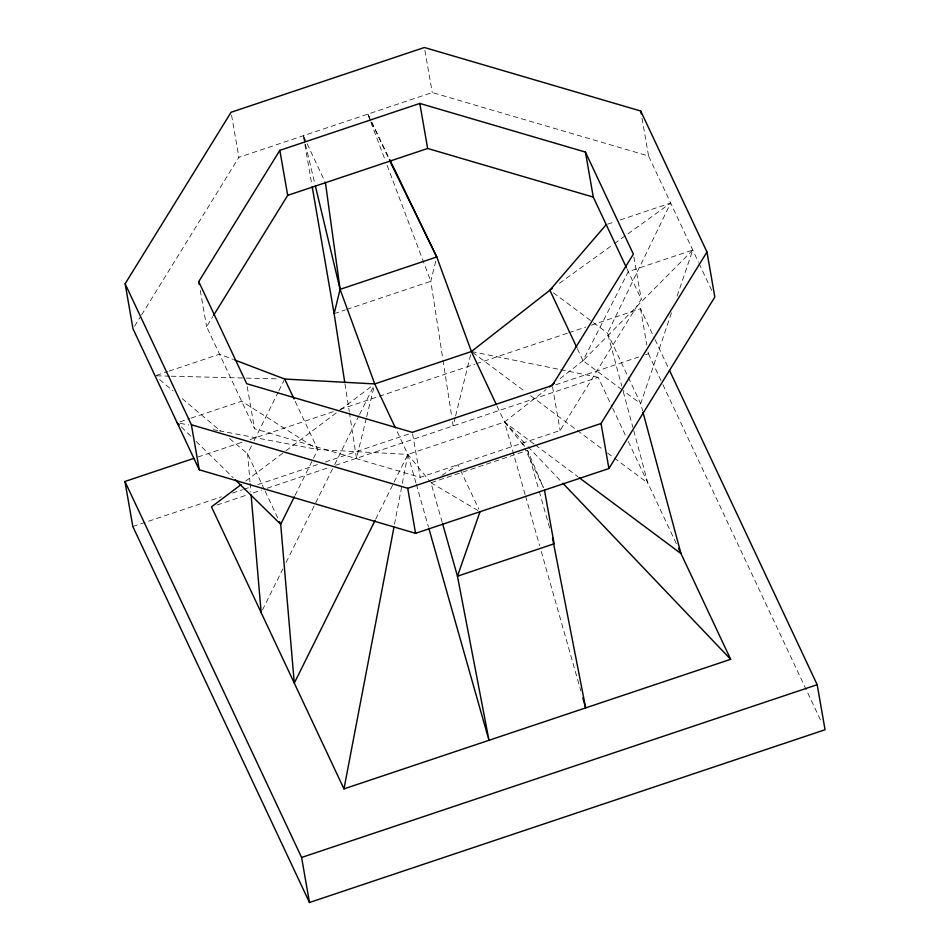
<?xml version="1.0" encoding="UTF-8"?>
<svg xmlns="http://www.w3.org/2000/svg" width="950" height="950" viewBox="0 0 950 950"><rect width="100%" height="100%" fill="white"/><g stroke="black" fill="none" stroke-linecap="round" stroke-linejoin="round"><path stroke-width="0.71" stroke-dasharray="4.75 3.56" d="M394.523 524.222L407.859 454.421L396.613 430.481M366.32 418.249L356.488 458.292L349.481 413.001M366.664 416.812L374.739 383.919M435.706 261.262L430.801 281.283L442.771 358.696M455.264 417.311L453.162 425.897L452.034 418.594M455.62 415.886L471.414 351.536L559.277 369.396M671.448 312.894L640.68 403.679L642.604 410.816M677.124 296.139L692.752 250.04L628.306 271.641L583.015 360.691L557.626 380.534M620.231 219.949L670.664 203.039L607.561 333.177L621.751 385.997M251.489 445.918L247.582 453.791L249.969 481.733M254.089 440.681L278.184 392.16M278.837 390.842L284.05 380.356M295.034 495.437L317.822 449.54L294.702 400.33M262.473 609.983L282.827 569.003M286.116 562.388L334.032 465.892M334.697 464.562L358.981 415.649M359.634 414.331L373.421 386.567M375.689 519.199L393.419 483.503M394.072 482.184L407.859 454.421L504.533 422.037L546.084 389.559M134.556 326.277L140.79 316.184M141.574 314.925L238.913 157.308L432.262 92.53L648.589 156.037L698.428 262.129M633.887 257.046L641.238 299.167L560.144 430.469L420.185 477.363L254.553 428.735L206.601 326.669L212.836 316.576M621.846 389.642L583.015 360.691L692.752 250.04M245.789 481.032L284.834 451.642M286.009 450.751L339.245 410.649M340.433 409.759L372.376 385.7M559.455 283.29L613.273 244.459M614.46 243.592L670.664 203.039M441.988 475.38L457.936 464.716L459.836 468.742M334.127 313.666L345.337 309.914M346.738 309.439L430.801 281.283L387.077 165.241M156.489 375.333L167.699 371.569M169.1 371.106L219.533 354.207L233.403 359.492M607.62 224.164L614.626 221.825M179.966 421.859L189.774 418.57M191.176 418.107L241.609 401.209L317.822 449.54L407.859 454.421L430.029 481.626M198.004 456.997L242.963 441.928M249.981 439.577L334.281 411.338M339.898 409.45L474.762 364.266M476.164 363.791L567.482 333.189M568.884 332.726L585.746 327.073M591.363 325.185L640.538 308.714L654.419 338.259M132.81 526.502L221.314 496.838M232.56 493.074L242.393 489.784M243.794 489.309L250.824 486.958M257.842 484.607L318.25 464.36M325.28 462.009L410.97 433.295M555.679 384.809L638.566 357.034M645.584 354.683L648.399 353.744L647.888 350.835M217.063 505.008L247.736 494.724M253.306 492.86L261.678 490.058M267.259 488.193L328.605 467.637M335.576 465.298L598.168 377.304L612.002 406.754M442.201 522.393L430.956 482.754L527.618 450.359L543.341 487.469L524.911 448.495M156.56 375.832L169.812 376.164M171.285 376.2L244.934 378.053M246.406 378.088L278.813 378.896M180.072 423.356L188.765 425.006M213.417 429.697L217.764 430.516M219.224 430.789L317.822 449.54M560.714 369.692L598.168 377.304M430.956 482.754L478.764 510.981M553.423 292.814L592.254 321.765M593.429 322.644L607.561 333.177L640.68 403.679L623.022 390.521M472.589 352.414L525.884 392.136M530.622 395.675L602.858 449.516M607.596 453.043L647.852 483.063L633.27 428.818M497.028 406.066L504.533 422.037L534.138 444.101M535.325 444.98L577.956 476.758M159.6 379.608L173.138 391.02M182.162 398.62L220.507 430.968M229.532 438.567L247.582 453.791L264.456 489.701M181.391 426.942L190.902 436.264M196.187 441.441L233.166 477.684M525.112 494.57L504.533 422.037L527.048 445.657M528.069 446.726L561.83 482.161M504.533 422.037L524.851 446.963M524.626 446.227L522.393 443.128L524.281 447.153M370.417 121.03L367.816 114.119L371.034 120.793M371.676 122.134L389.084 158.175M699.057 263.471L712.31 291.674M627.036 268.957L641.238 299.167M655.049 339.601L668.301 367.804M648.399 353.744L662.281 383.289M662.91 384.631L821.893 723.033M612.631 408.096L625.836 436.204M628.354 441.56L676.602 544.243M577.386 348.721L583.015 360.691M367.816 114.119L370.975 120.84M371.604 122.182L389.892 161.12M304.629 143.011L303.371 135.719L306.517 142.429M307.147 143.771L325.446 182.721M460.465 470.096L478.764 509.034M265.086 491.031L278.207 518.973M370.939 122.407L384.988 159.707M527.618 450.359L538.876 489.998M539.268 491.423L549.717 528.224M525.516 495.983L539.648 545.763M541.263 551.451L580.806 690.828M407.859 454.421L415.934 482.873M416.338 484.286L428.438 526.953M623.295 391.697L632.89 427.393M303.371 135.719L305.081 142.892M305.425 144.329L315.032 184.537M641.998 118.275L648.589 156.037M640.538 308.714L646.879 345.028M552.532 386.899L560.144 430.469M424.911 50.409L432.262 92.53M412.585 433.794L420.185 477.363M231.562 115.188L238.913 157.308M247.202 386.614L254.553 428.735M200.26 290.356L206.601 326.669M304.879 144.471L311.944 185.309M442.997 360.157L451.808 417.133M344.969 383.788L349.256 411.54M250.099 483.206L250.848 492.029"/><path stroke-width="1.43" d="M678.478 548.245L730.657 659.312L343.971 788.88L393.977 527.131M344.743 382.327L334.127 313.666L340.088 289.358L325.446 182.721M480.023 511.718L457.461 576.187L488.977 740.288L428.842 528.378M294.381 496.755L280.701 524.293L294.286 683.121L375.036 520.529M125.139 283.765L231.064 112.278L424.401 47.5L640.727 111.019L706.978 252.011L714.828 297.041L608.914 468.528L415.577 533.318L199.251 469.799L133 328.795L125.139 283.765L191.389 424.769L199.251 469.799M198.74 281.639L279.834 150.338L419.793 103.443L585.426 152.071L633.377 254.137L552.283 385.451L412.324 432.345L246.691 383.705L198.74 281.639L199.251 284.549M213.619 315.305L287.696 195.368L427.654 148.473L593.287 197.101L626.406 267.615M191.389 424.769L407.716 488.288L601.053 423.498L706.978 252.011M606.219 224.639L549.884 290.189L471.414 351.536L374.739 383.919L284.703 379.038L234.781 360.014M549.539 386.852L554.159 383.242M241.062 484.607L211.482 506.872L343.971 788.88M552.283 288.456L549.884 290.189L576.757 347.391M395.366 427.821L374.739 383.919L340.088 289.358L436.762 256.975L471.414 351.536L496.411 404.736M669.56 370.488L817.19 684.712L825.051 729.742L309.463 902.5L132.81 526.502L124.949 481.472L193.788 458.399M309.463 902.5L301.601 857.47L817.19 684.712M579.132 477.648L680.972 553.565L642.984 412.241M177.163 422.798L179.277 424.876M235.279 479.762L280.701 524.293L279.454 521.633M562.851 483.229L730.657 659.312M389.892 161.12L436.762 256.975L389.726 159.517M284.703 379.038L294.072 399M124.949 481.472L301.601 857.47M552.532 538.139L585.651 707.893L582.825 697.941M442.605 523.806L457.461 576.187L554.135 543.792L544.469 490.129M315.376 185.974L340.088 289.358M640.727 111.019L641.238 113.917M585.426 152.071L593.287 197.101M601.053 423.498L608.914 468.528M419.793 103.443L427.654 148.473M407.716 488.288L415.577 533.318M279.834 150.338L287.696 195.368M312.194 186.77L334.127 313.666M251.109 494.974L261.167 612.631"/></g></svg>
